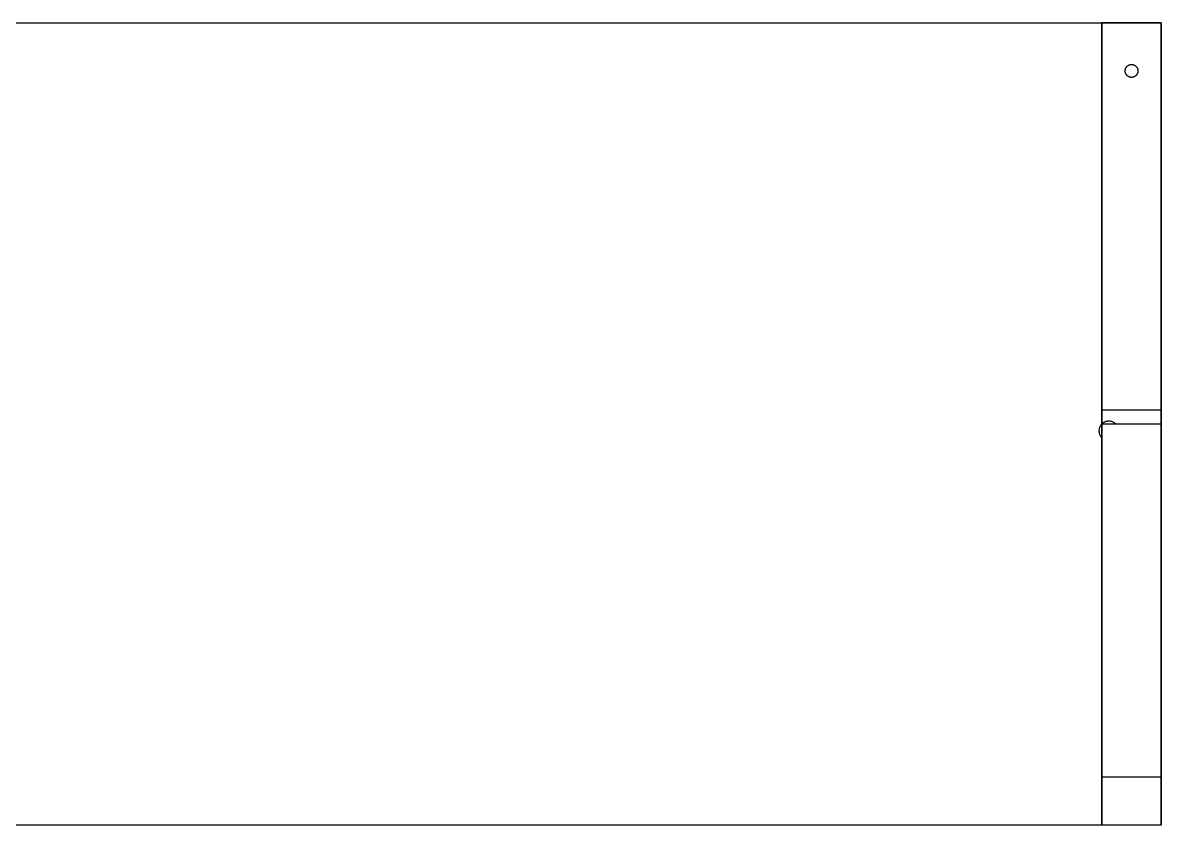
# Model space of a CAD drawing. Header units: millimetres. Extents: x -2413 to 2045, y 155 to 1956.
# Drawn here: x -922.7 to -568.1, y 154.9 to 404.9 of the extents above; entities that cross this region are included whole.
import ezdxf

# ---------------------------------------------------------------- set-up
doc = ezdxf.new("R2010")
doc.units = ezdxf.units.MM
doc.header["$MEASUREMENT"] = 0
doc.layers.add('Default', color=18, linetype='Continuous', true_color=0x000000)

msp = doc.modelspace()

# ---------------------------------------------------------------- linework, layer by layer
at = {"layer": 'Default'}
for points in [[(-2413.44, 404.9, 383.87), (-1673.44, 404.9, 383.87), (-933.44, 404.9, 383.87), (-750.76, 404.9, 383.87), (-568.07, 404.9, 383.87)], [(-2413.44, 404.9, 365.37), (-1673.44, 404.9, 365.37), (-933.44, 404.9, 365.37), (-750.76, 404.9, 365.37), (-568.07, 404.9, 365.37)], [(-2413.44, 404.9, 1480), (-1673.44, 404.9, 1480), (-933.44, 404.9, 1480), (-750.76, 404.9, 1480), (-568.07, 404.9, 1480)], [(-2413.44, 404.9, 1461.5), (-1673.44, 404.9, 1461.5), (-933.44, 404.9, 1461.5), (-750.76, 404.9, 1461.5), (-568.07, 404.9, 1461.5)], [(-2413.44, 404.9, 18.5), (-1673.44, 404.9, 18.5), (-933.44, 404.9, 18.5), (-750.76, 404.9, 18.5), (-568.07, 404.9, 18.5)], [(-2413.44, 404.9), (-1673.44, 404.9), (-933.44, 404.9), (-750.76, 404.9), (-568.07, 404.9)], [(-2413.44, 404.9, 1114.62), (-1673.44, 404.9, 1114.62), (-933.44, 404.9, 1114.62), (-750.76, 404.9, 1114.62), (-568.07, 404.9, 1114.62)], [(-2413.44, 404.9, 1096.12), (-1673.44, 404.9, 1096.12), (-933.44, 404.9, 1096.12), (-750.76, 404.9, 1096.12), (-568.07, 404.9, 1096.12)], [(-2413.44, 404.9, 749.25), (-1673.44, 404.9, 749.25), (-933.44, 404.9, 749.25), (-750.76, 404.9, 749.25), (-568.07, 404.9, 749.25)], [(-2413.44, 404.9, 730.75), (-1673.44, 404.9, 730.75), (-933.44, 404.9, 730.75), (-750.76, 404.9, 730.75), (-568.07, 404.9, 730.75)]]:
    msp.add_open_spline(points, degree=2, knots=[5337.092733, 5337.092733, 5337.092733, 6817.092733, 6817.092733, 7182.467733, 7182.467733, 7182.467733], dxfattribs=at)
at = {"layer": 'Default', "color": 2, "true_color": 0xffff00}
for points in [[(-568.07, 404.9, 1461.5), (-577.32, 404.9, 1461.5), (-586.57, 404.9, 1461.5)], [(-586.57, 284.22, 1461.5), (-586.57, 344.56, 1461.5), (-586.57, 404.9, 1461.5)], [(-568.07, 404.9, 1114.62), (-577.32, 404.9, 1114.62), (-586.57, 404.9, 1114.62)], [(-586.57, 404.9, 1461.5), (-586.57, 404.9, 1288.06), (-586.57, 404.9, 1114.62)], [(-586.57, 404.9, 1114.62), (-586.57, 344.56, 1114.62), (-586.57, 284.22, 1114.62)], [(-568.07, 404.9, 1096.12), (-577.32, 404.9, 1096.12), (-586.57, 404.9, 1096.12)], [(-586.57, 284.22, 1096.12), (-586.57, 344.56, 1096.12), (-586.57, 404.9, 1096.12)], [(-568.07, 404.9, 749.25), (-577.32, 404.9, 749.25), (-586.57, 404.9, 749.25)], [(-586.57, 404.9, 1096.12), (-586.57, 404.9, 922.69), (-586.57, 404.9, 749.25)], [(-586.57, 404.9, 749.25), (-586.57, 344.56, 749.25), (-586.57, 284.22, 749.25)], [(-568.07, 404.9, 730.75), (-577.32, 404.9, 730.75), (-586.57, 404.9, 730.75)], [(-586.57, 284.22, 730.75), (-586.57, 344.56, 730.75), (-586.57, 404.9, 730.75)], [(-568.07, 404.9, 383.87), (-577.32, 404.9, 383.87), (-586.57, 404.9, 383.87)], [(-586.57, 404.9, 730.75), (-586.57, 404.9, 557.31), (-586.57, 404.9, 383.87)], [(-586.57, 404.9, 383.87), (-586.57, 344.56, 383.87), (-586.57, 284.22, 383.87)], [(-568.07, 404.9, 365.37), (-577.32, 404.9, 365.37), (-586.57, 404.9, 365.37)], [(-586.57, 284.22, 365.37), (-586.57, 344.56, 365.37), (-586.57, 404.9, 365.37)], [(-568.07, 404.9, 18.5), (-577.32, 404.9, 18.5), (-586.57, 404.9, 18.5)], [(-586.57, 404.9, 365.37), (-586.57, 404.9, 191.94), (-586.57, 404.9, 18.5)], [(-586.57, 404.9, 18.5), (-586.57, 344.56, 18.5), (-586.57, 284.22, 18.5)], [(-568.07, 284.22, 1461.5), (-568.07, 344.56, 1461.5), (-568.07, 404.9, 1461.5)], [(-568.07, 404.9, 1461.5), (-568.07, 404.9, 1288.06), (-568.07, 404.9, 1114.62)], [(-568.07, 404.9, 1114.62), (-568.07, 344.56, 1114.62), (-568.07, 284.22, 1114.62)], [(-568.07, 284.22, 1096.12), (-568.07, 344.56, 1096.12), (-568.07, 404.9, 1096.12)], [(-568.07, 404.9, 1096.12), (-568.07, 404.9, 922.69), (-568.07, 404.9, 749.25)], [(-568.07, 404.9, 749.25), (-568.07, 344.56, 749.25), (-568.07, 284.22, 749.25)], [(-568.07, 284.22, 730.75), (-568.07, 344.56, 730.75), (-568.07, 404.9, 730.75)], [(-568.07, 404.9, 730.75), (-568.07, 404.9, 557.31), (-568.07, 404.9, 383.87)], [(-568.07, 404.9, 383.87), (-568.07, 344.56, 383.87), (-568.07, 284.22, 383.87)], [(-568.07, 284.22, 365.37), (-568.07, 344.56, 365.37), (-568.07, 404.9, 365.37)], [(-568.07, 404.9, 365.37), (-568.07, 404.9, 191.94), (-568.07, 404.9, 18.5)], [(-568.07, 404.9, 18.5), (-568.07, 344.56, 18.5), (-568.07, 284.22, 18.5)], [(-568.07, 284.22, 18.5), (-577.32, 284.22, 18.5), (-586.57, 284.22, 18.5)], [(-568.07, 284.22, 1461.5), (-577.32, 284.22, 1461.5), (-586.57, 284.22, 1461.5)], [(-568.07, 284.22, 1114.62), (-577.32, 284.22, 1114.62), (-586.57, 284.22, 1114.62)], [(-568.07, 284.22, 1096.12), (-577.32, 284.22, 1096.12), (-586.57, 284.22, 1096.12)], [(-568.07, 284.22, 749.25), (-577.32, 284.22, 749.25), (-586.57, 284.22, 749.25)], [(-568.07, 284.22, 730.75), (-577.32, 284.22, 730.75), (-586.57, 284.22, 730.75)], [(-568.07, 284.22, 383.87), (-577.32, 284.22, 383.87), (-586.57, 284.22, 383.87)], [(-568.07, 284.22, 365.37), (-577.32, 284.22, 365.37), (-586.57, 284.22, 365.37)], [(-568.07, 279.9, 14.19), (-577.32, 279.9, 14.19), (-586.57, 279.9, 14.19)], [(-568.07, 279.9), (-577.32, 279.9), (-586.57, 279.9)], [(-586.57, 279.9, 14.19), (-586.57, 279.9, 7.09), (-586.57, 279.9)], [(-586.57, 279.9), (-586.57, 217.4), (-586.57, 154.9)], [(-568.07, 279.9, 1480), (-577.32, 279.9, 1480), (-586.57, 279.9, 1480)], [(-586.57, 154.9, 1480), (-586.57, 217.4, 1480), (-586.57, 279.9, 1480)], [(-568.07, 279.9, 1465.81), (-577.32, 279.9, 1465.81), (-586.57, 279.9, 1465.81)], [(-586.57, 279.9, 1480), (-586.57, 279.9, 1472.91), (-586.57, 279.9, 1465.81)], [(-568.07, 279.9, 1110.31), (-577.32, 279.9, 1110.31), (-586.57, 279.9, 1110.31)], [(-568.07, 279.9, 1100.44), (-577.32, 279.9, 1100.44), (-586.57, 279.9, 1100.44)], [(-586.57, 279.9, 1110.31), (-586.57, 279.9, 1105.38), (-586.57, 279.9, 1100.44)], [(-568.07, 279.9, 744.94), (-577.32, 279.9, 744.94), (-586.57, 279.9, 744.94)], [(-568.07, 279.9, 735.06), (-577.32, 279.9, 735.06), (-586.57, 279.9, 735.06)], [(-586.57, 279.9, 744.94), (-586.57, 279.9, 740), (-586.57, 279.9, 735.06)], [(-568.07, 279.9, 379.56), (-577.32, 279.9, 379.56), (-586.57, 279.9, 379.56)], [(-568.07, 279.9, 369.69), (-577.32, 279.9, 369.69), (-586.57, 279.9, 369.69)], [(-586.57, 279.9, 379.56), (-586.57, 279.9, 374.62), (-586.57, 279.9, 369.69)], [(-568.07, 279.9, 14.19), (-568.07, 279.9, 7.09), (-568.07, 279.9)], [(-568.07, 279.9), (-568.07, 217.4), (-568.07, 154.9)], [(-568.07, 154.9, 1480), (-568.07, 217.4, 1480), (-568.07, 279.9, 1480)], [(-568.07, 279.9, 1480), (-568.07, 279.9, 1472.91), (-568.07, 279.9, 1465.81)], [(-568.07, 279.9, 1110.31), (-568.07, 279.9, 1105.38), (-568.07, 279.9, 1100.44)], [(-568.07, 279.9, 744.94), (-568.07, 279.9, 740), (-568.07, 279.9, 735.06)], [(-568.07, 279.9, 379.56), (-568.07, 279.9, 374.62), (-568.07, 279.9, 369.69)], [(-568.07, 169.9, 1468.75), (-577.32, 169.9, 1468.75), (-586.57, 169.9, 1468.75)], [(-568.07, 169.9, 1103.37), (-577.32, 169.9, 1103.37), (-586.57, 169.9, 1103.37)], [(-568.07, 169.9, 738), (-577.32, 169.9, 738), (-586.57, 169.9, 738)], [(-568.07, 169.9, 372.62), (-577.32, 169.9, 372.62), (-586.57, 169.9, 372.62)], [(-568.07, 169.9, 7.25), (-577.32, 169.9, 7.25), (-586.57, 169.9, 7.25)], [(-568.07, 154.9), (-577.32, 154.9), (-586.57, 154.9)], [(-568.07, 154.9, 1480), (-577.32, 154.9, 1480), (-586.57, 154.9, 1480)]]:
    msp.add_open_spline(points, degree=2, dxfattribs=at)
at = {"layer": 'Default'}
for points in [[(-568.07, 404.9, 383.87), (-568.07, 404.9, 374.62), (-568.07, 404.9, 365.37)], [(-568.07, 404.9, 383.87), (-568.07, 342.4, 383.87), (-568.07, 279.9, 383.87)], [(-568.07, 404.9, 365.37), (-568.07, 342.4, 365.37), (-568.07, 279.9, 365.37)], [(-568.07, 404.9, 1480), (-568.07, 404.9, 1470.75), (-568.07, 404.9, 1461.5)], [(-568.07, 404.9, 1480), (-568.07, 342.4, 1480), (-568.07, 279.9, 1480)], [(-568.07, 404.9, 1461.5), (-568.07, 342.4, 1461.5), (-568.07, 279.9, 1461.5)], [(-568.07, 404.9, 18.5), (-568.07, 404.9, 9.25), (-568.07, 404.9)], [(-568.07, 404.9, 18.5), (-568.07, 342.4, 18.5), (-568.07, 279.9, 18.5)], [(-568.07, 404.9), (-568.07, 342.4), (-568.07, 279.9)], [(-568.07, 404.9, 1114.62), (-568.07, 404.9, 1105.37), (-568.07, 404.9, 1096.12)], [(-568.07, 404.9, 1114.62), (-568.07, 342.4, 1114.62), (-568.07, 279.9, 1114.62)], [(-568.07, 404.9, 1096.12), (-568.07, 342.4, 1096.12), (-568.07, 279.9, 1096.12)], [(-568.07, 404.9, 749.25), (-568.07, 404.9, 740), (-568.07, 404.9, 730.75)], [(-568.07, 404.9, 749.25), (-568.07, 342.4, 749.25), (-568.07, 279.9, 749.25)], [(-568.07, 404.9, 730.75), (-568.07, 342.4, 730.75), (-568.07, 279.9, 730.75)], [(-579.32, 389.9, 1480), (-579.32, 389.9, 1470.75), (-579.32, 389.9, 1461.5)], [(-579.32, 389.9, 18.5), (-579.32, 389.9, 9.25), (-579.32, 389.9)], [(-568.07, 279.9, 383.87), (-575.16, 279.9, 383.87), (-582.26, 279.9, 383.87)], [(-582.26, 279.9, 383.87), (-582.26, 279.9, 374.62), (-582.26, 279.9, 365.37)], [(-568.07, 279.9, 365.37), (-575.16, 279.9, 365.37), (-582.26, 279.9, 365.37)], [(-568.07, 279.9, 1480), (-575.16, 279.9, 1480), (-582.26, 279.9, 1480)], [(-582.26, 279.9, 1480), (-582.26, 279.9, 1470.75), (-582.26, 279.9, 1461.5)], [(-568.07, 279.9, 1461.5), (-575.16, 279.9, 1461.5), (-582.26, 279.9, 1461.5)], [(-568.07, 279.9, 18.5), (-575.16, 279.9, 18.5), (-582.26, 279.9, 18.5)], [(-582.26, 279.9, 18.5), (-582.26, 279.9, 9.25), (-582.26, 279.9)], [(-568.07, 279.9), (-575.16, 279.9), (-582.26, 279.9)], [(-568.07, 279.9, 1114.62), (-575.16, 279.9, 1114.62), (-582.26, 279.9, 1114.62)], [(-582.26, 279.9, 1114.62), (-582.26, 279.9, 1105.37), (-582.26, 279.9, 1096.12)], [(-568.07, 279.9, 1096.12), (-575.16, 279.9, 1096.12), (-582.26, 279.9, 1096.12)], [(-568.07, 279.9, 749.25), (-575.16, 279.9, 749.25), (-582.26, 279.9, 749.25)], [(-582.26, 279.9, 749.25), (-582.26, 279.9, 740), (-582.26, 279.9, 730.75)], [(-568.07, 279.9, 730.75), (-575.16, 279.9, 730.75), (-582.26, 279.9, 730.75)], [(-568.07, 279.9, 383.87), (-568.07, 279.9, 374.62), (-568.07, 279.9, 365.37)], [(-568.07, 279.9, 1480), (-568.07, 279.9, 1470.75), (-568.07, 279.9, 1461.5)], [(-568.07, 279.9, 18.5), (-568.07, 279.9, 9.25), (-568.07, 279.9)], [(-568.07, 279.9, 1114.62), (-568.07, 279.9, 1105.37), (-568.07, 279.9, 1096.12)], [(-568.07, 279.9, 749.25), (-568.07, 279.9, 740), (-568.07, 279.9, 730.75)], [(-586.57, 275.59, 383.87), (-586.57, 275.59, 374.62), (-586.57, 275.59, 365.37)], [(-586.57, 275.59, 383.87), (-586.57, 215.25, 383.87), (-586.57, 154.9, 383.87)], [(-586.57, 275.59, 365.37), (-586.57, 215.25, 365.37), (-586.57, 154.9, 365.37)], [(-586.57, 275.59, 1480), (-586.57, 275.59, 1470.75), (-586.57, 275.59, 1461.5)], [(-586.57, 275.59, 1480), (-586.57, 215.25, 1480), (-586.57, 154.9, 1480)], [(-586.57, 275.59, 1461.5), (-586.57, 215.25, 1461.5), (-586.57, 154.9, 1461.5)], [(-586.57, 275.59, 18.5), (-586.57, 275.59, 9.25), (-586.57, 275.59)], [(-586.57, 275.59, 18.5), (-586.57, 215.25, 18.5), (-586.57, 154.9, 18.5)], [(-586.57, 275.59), (-586.57, 215.25), (-586.57, 154.9)], [(-586.57, 275.59, 1114.62), (-586.57, 275.59, 1105.37), (-586.57, 275.59, 1096.12)], [(-586.57, 275.59, 1114.62), (-586.57, 215.25, 1114.62), (-586.57, 154.9, 1114.62)], [(-586.57, 275.59, 1096.12), (-586.57, 215.25, 1096.12), (-586.57, 154.9, 1096.12)], [(-586.57, 275.59, 749.25), (-586.57, 275.59, 740), (-586.57, 275.59, 730.75)], [(-586.57, 275.59, 749.25), (-586.57, 215.25, 749.25), (-586.57, 154.9, 749.25)], [(-586.57, 275.59, 730.75), (-586.57, 215.25, 730.75), (-586.57, 154.9, 730.75)], [(-586.57, 154.9, 383.87), (-760.01, 154.9, 383.87), (-933.44, 154.9, 383.87)], [(-586.57, 154.9, 365.37), (-760.01, 154.9, 365.37), (-933.44, 154.9, 365.37)], [(-586.57, 154.9, 1480), (-760.01, 154.9, 1480), (-933.44, 154.9, 1480)], [(-586.57, 154.9, 1461.5), (-760.01, 154.9, 1461.5), (-933.44, 154.9, 1461.5)], [(-586.57, 154.9, 18.5), (-760.01, 154.9, 18.5), (-933.44, 154.9, 18.5)], [(-586.57, 154.9), (-760.01, 154.9), (-933.44, 154.9)], [(-586.57, 154.9, 1114.62), (-760.01, 154.9, 1114.62), (-933.44, 154.9, 1114.62)], [(-586.57, 154.9, 1096.12), (-760.01, 154.9, 1096.12), (-933.44, 154.9, 1096.12)], [(-586.57, 154.9, 749.25), (-760.01, 154.9, 749.25), (-933.44, 154.9, 749.25)], [(-586.57, 154.9, 730.75), (-760.01, 154.9, 730.75), (-933.44, 154.9, 730.75)], [(-586.57, 154.9, 383.87), (-586.57, 154.9, 374.62), (-586.57, 154.9, 365.37)], [(-586.57, 154.9, 1480), (-586.57, 154.9, 1470.75), (-586.57, 154.9, 1461.5)], [(-586.57, 154.9, 18.5), (-586.57, 154.9, 9.25), (-586.57, 154.9)], [(-586.57, 154.9, 1114.62), (-586.57, 154.9, 1105.37), (-586.57, 154.9, 1096.12)], [(-586.57, 154.9, 749.25), (-586.57, 154.9, 740), (-586.57, 154.9, 730.75)]]:
    msp.add_open_spline(points, degree=2, dxfattribs=at)
for points, weights, knots in [([(-579.32, 389.9, 1480), (-579.32, 387.9, 1480), (-577.32, 387.9, 1480), (-575.32, 387.9, 1480), (-575.32, 389.9, 1480), (-575.32, 391.9, 1480), (-577.32, 391.9, 1480), (-579.32, 391.9, 1480), (-579.32, 389.9, 1480)], [1, 0.707106781187, 1, 0.707106781187, 1, 0.707106781187, 1, 0.707106781187, 1], [7919.484536, 7919.484536, 7919.484536, 7922.626129, 7922.626129, 7925.767722, 7925.767722, 7928.909314, 7928.909314, 7932.050907, 7932.050907, 7932.050907]), ([(-579.32, 389.9, 1461.5), (-579.32, 387.9, 1461.5), (-577.32, 387.9, 1461.5), (-575.32, 387.9, 1461.5), (-575.32, 389.9, 1461.5), (-575.32, 391.9, 1461.5), (-577.32, 391.9, 1461.5), (-579.32, 391.9, 1461.5), (-579.32, 389.9, 1461.5)], [1, 0.707106781187, 1, 0.707106781187, 1, 0.707106781187, 1, 0.707106781187, 1], [7919.484536, 7919.484536, 7919.484536, 7922.626129, 7922.626129, 7925.767722, 7925.767722, 7928.909314, 7928.909314, 7932.050907, 7932.050907, 7932.050907]), ([(-579.32, 389.9, 18.5), (-579.32, 387.9, 18.5), (-577.32, 387.9, 18.5), (-575.32, 387.9, 18.5), (-575.32, 389.9, 18.5), (-575.32, 391.9, 18.5), (-577.32, 391.9, 18.5), (-579.32, 391.9, 18.5), (-579.32, 389.9, 18.5)], [1, 0.707106781187, 1, 0.707106781187, 1, 0.707106781187, 1, 0.707106781187, 1], [7919.484536, 7919.484536, 7919.484536, 7922.626129, 7922.626129, 7925.767722, 7925.767722, 7928.909314, 7928.909314, 7932.050907, 7932.050907, 7932.050907]), ([(-579.32, 389.9), (-579.32, 387.9), (-577.32, 387.9), (-575.32, 387.9), (-575.32, 389.9), (-575.32, 391.9), (-577.32, 391.9), (-579.32, 391.9), (-579.32, 389.9)], [1, 0.707106781187, 1, 0.707106781187, 1, 0.707106781187, 1, 0.707106781187, 1], [7919.484536, 7919.484536, 7919.484536, 7922.626129, 7922.626129, 7925.767722, 7925.767722, 7928.909314, 7928.909314, 7932.050907, 7932.050907, 7932.050907]), ([(-582.26, 279.9, 383.87), (-584.41, 282.06, 383.87), (-586.57, 279.9, 383.87), (-588.73, 277.75, 383.87), (-586.57, 275.59, 383.87)], [1, 0.707106781187, 1, 0.707106781187, 1], [7321.654382, 7321.654382, 7321.654382, 7326.44531, 7326.44531, 7331.236239, 7331.236239, 7331.236239]), ([(-582.26, 279.9, 365.37), (-584.41, 282.06, 365.37), (-586.57, 279.9, 365.37), (-588.73, 277.75, 365.37), (-586.57, 275.59, 365.37)], [1, 0.707106781187, 1, 0.707106781187, 1], [7321.654382, 7321.654382, 7321.654382, 7326.44531, 7326.44531, 7331.236239, 7331.236239, 7331.236239]), ([(-582.26, 279.9, 1480), (-584.41, 282.06, 1480), (-586.57, 279.9, 1480), (-588.73, 277.75, 1480), (-586.57, 275.59, 1480)], [1, 0.707106781187, 1, 0.707106781187, 1], [7321.654382, 7321.654382, 7321.654382, 7326.44531, 7326.44531, 7331.236239, 7331.236239, 7331.236239]), ([(-582.26, 279.9, 1461.5), (-584.41, 282.06, 1461.5), (-586.57, 279.9, 1461.5), (-588.73, 277.75, 1461.5), (-586.57, 275.59, 1461.5)], [1, 0.707106781187, 1, 0.707106781187, 1], [7321.654382, 7321.654382, 7321.654382, 7326.44531, 7326.44531, 7331.236239, 7331.236239, 7331.236239]), ([(-582.26, 279.9, 18.5), (-584.41, 282.06, 18.5), (-586.57, 279.9, 18.5), (-588.73, 277.75, 18.5), (-586.57, 275.59, 18.5)], [1, 0.707106781187, 1, 0.707106781187, 1], [7321.654382, 7321.654382, 7321.654382, 7326.44531, 7326.44531, 7331.236239, 7331.236239, 7331.236239]), ([(-582.26, 279.9), (-584.41, 282.06), (-586.57, 279.9), (-588.73, 277.75), (-586.57, 275.59)], [1, 0.707106781187, 1, 0.707106781187, 1], [7321.654382, 7321.654382, 7321.654382, 7326.44531, 7326.44531, 7331.236239, 7331.236239, 7331.236239]), ([(-582.26, 279.9, 1114.62), (-584.41, 282.06, 1114.62), (-586.57, 279.9, 1114.62), (-588.73, 277.75, 1114.62), (-586.57, 275.59, 1114.62)], [1, 0.707106781187, 1, 0.707106781187, 1], [7321.654382, 7321.654382, 7321.654382, 7326.44531, 7326.44531, 7331.236239, 7331.236239, 7331.236239]), ([(-582.26, 279.9, 1096.12), (-584.41, 282.06, 1096.12), (-586.57, 279.9, 1096.12), (-588.73, 277.75, 1096.12), (-586.57, 275.59, 1096.12)], [1, 0.707106781187, 1, 0.707106781187, 1], [7321.654382, 7321.654382, 7321.654382, 7326.44531, 7326.44531, 7331.236239, 7331.236239, 7331.236239]), ([(-582.26, 279.9, 749.25), (-584.41, 282.06, 749.25), (-586.57, 279.9, 749.25), (-588.73, 277.75, 749.25), (-586.57, 275.59, 749.25)], [1, 0.707106781187, 1, 0.707106781187, 1], [7321.654382, 7321.654382, 7321.654382, 7326.44531, 7326.44531, 7331.236239, 7331.236239, 7331.236239]), ([(-582.26, 279.9, 730.75), (-584.41, 282.06, 730.75), (-586.57, 279.9, 730.75), (-588.73, 277.75, 730.75), (-586.57, 275.59, 730.75)], [1, 0.707106781187, 1, 0.707106781187, 1], [7321.654382, 7321.654382, 7321.654382, 7326.44531, 7326.44531, 7331.236239, 7331.236239, 7331.236239])]:
    msp.add_rational_spline(points, weights, degree=2, knots=knots, dxfattribs=at)
at = {"layer": 'Default', "color": 2, "true_color": 0xffff00, "extrusion": (-1, 0, 0)}
for points, weights, knots in [([(-586.57, 284.22, 18.5), (-586.57, 282.06, 20.66), (-586.57, 279.9, 18.5), (-586.57, 277.75, 16.34), (-586.57, 279.9, 14.19)], [1, 0.707106781187, 1, 0.707106781187, 1], [4208.059381, 4208.059381, 4208.059381, 4212.85031, 4212.85031, 4217.641239, 4217.641239, 4217.641239]), ([(-586.57, 284.22, 1114.62), (-586.57, 282.06, 1116.78), (-586.57, 279.9, 1114.62), (-586.57, 277.75, 1112.47), (-586.57, 279.9, 1110.31)], [1, 0.707106781187, 1, 0.707106781187, 1], [6573.844691, 6573.844691, 6573.844691, 6578.63562, 6578.63562, 6583.426549, 6583.426549, 6583.426549]), ([(-586.57, 284.22, 749.25), (-586.57, 282.06, 751.41), (-586.57, 279.9, 749.25), (-586.57, 277.75, 747.09), (-586.57, 279.9, 744.94)], [1, 0.707106781187, 1, 0.707106781187, 1], [7191.130001, 7191.130001, 7191.130001, 7195.92093, 7195.92093, 7200.711858, 7200.711858, 7200.711858]), ([(-586.57, 279.9, 735.06), (-586.57, 277.75, 732.91), (-586.57, 279.9, 730.75), (-586.57, 282.06, 728.59), (-586.57, 284.22, 730.75)], [1, 0.707106781187, 1, 0.707106781187, 1], [7210.585156, 7210.585156, 7210.585156, 7215.376084, 7215.376084, 7220.167013, 7220.167013, 7220.167013]), ([(-586.57, 284.22, 383.87), (-586.57, 282.06, 386.03), (-586.57, 279.9, 383.87), (-586.57, 277.75, 381.72), (-586.57, 279.9, 379.56)], [1, 0.707106781187, 1, 0.707106781187, 1], [7808.41531, 7808.41531, 7808.41531, 7813.206239, 7813.206239, 7817.997168, 7817.997168, 7817.997168]), ([(-568.07, 284.22, 18.5), (-568.07, 282.06, 20.66), (-568.07, 279.9, 18.5), (-568.07, 277.75, 16.34), (-568.07, 279.9, 14.19)], [1, 0.707106781187, 1, 0.707106781187, 1], [4208.059381, 4208.059381, 4208.059381, 4212.85031, 4212.85031, 4217.641239, 4217.641239, 4217.641239]), ([(-568.07, 284.22, 1114.62), (-568.07, 282.06, 1116.78), (-568.07, 279.9, 1114.62), (-568.07, 277.75, 1112.47), (-568.07, 279.9, 1110.31)], [1, 0.707106781187, 1, 0.707106781187, 1], [6573.844691, 6573.844691, 6573.844691, 6578.63562, 6578.63562, 6583.426549, 6583.426549, 6583.426549]), ([(-568.07, 284.22, 749.25), (-568.07, 282.06, 751.41), (-568.07, 279.9, 749.25), (-568.07, 277.75, 747.09), (-568.07, 279.9, 744.94)], [1, 0.707106781187, 1, 0.707106781187, 1], [7191.130001, 7191.130001, 7191.130001, 7195.92093, 7195.92093, 7200.711858, 7200.711858, 7200.711858]), ([(-568.07, 279.9, 735.06), (-568.07, 277.75, 732.91), (-568.07, 279.9, 730.75), (-568.07, 282.06, 728.59), (-568.07, 284.22, 730.75)], [1, 0.707106781187, 1, 0.707106781187, 1], [7210.585156, 7210.585156, 7210.585156, 7215.376084, 7215.376084, 7220.167013, 7220.167013, 7220.167013]), ([(-568.07, 284.22, 383.87), (-568.07, 282.06, 386.03), (-568.07, 279.9, 383.87), (-568.07, 277.75, 381.72), (-568.07, 279.9, 379.56)], [1, 0.707106781187, 1, 0.707106781187, 1], [7808.41531, 7808.41531, 7808.41531, 7813.206239, 7813.206239, 7817.997168, 7817.997168, 7817.997168]), ([(-586.57, 169.9, 1468.75), (-586.57, 171.9, 1468.75), (-586.57, 171.9, 1470.75), (-586.57, 171.9, 1472.75), (-586.57, 169.9, 1472.75), (-586.57, 167.9, 1472.75), (-586.57, 167.9, 1470.75), (-586.57, 167.9, 1468.75), (-586.57, 169.9, 1468.75)], [1, 0.707106781187, 1, 0.707106781187, 1, 0.707106781187, 1, 0.707106781187, 1], [8425.70062, 8425.70062, 8425.70062, 8428.842213, 8428.842213, 8431.983806, 8431.983806, 8435.125398, 8435.125398, 8438.266991, 8438.266991, 8438.266991]), ([(-586.57, 169.9, 1103.37), (-586.57, 171.9, 1103.37), (-586.57, 171.9, 1105.37), (-586.57, 171.9, 1107.37), (-586.57, 169.9, 1107.37), (-586.57, 167.9, 1107.37), (-586.57, 167.9, 1105.37), (-586.57, 167.9, 1103.37), (-586.57, 169.9, 1103.37)], [1, 0.707106781187, 1, 0.707106781187, 1, 0.707106781187, 1, 0.707106781187, 1], [8438.266991, 8438.266991, 8438.266991, 8441.408583, 8441.408583, 8444.550176, 8444.550176, 8447.691769, 8447.691769, 8450.833361, 8450.833361, 8450.833361]), ([(-586.57, 169.9, 7.25), (-586.57, 171.9, 7.25), (-586.57, 171.9, 9.25), (-586.57, 171.9, 11.25), (-586.57, 169.9, 11.25), (-586.57, 167.9, 11.25), (-586.57, 167.9, 9.25), (-586.57, 167.9, 7.25), (-586.57, 169.9, 7.25)], [1, 0.707106781187, 1, 0.707106781187, 1, 0.707106781187, 1, 0.707106781187, 1], [8475.966103, 8475.966103, 8475.966103, 8479.107695, 8479.107695, 8482.249288, 8482.249288, 8485.390881, 8485.390881, 8488.532473, 8488.532473, 8488.532473]), ([(-568.07, 169.9, 1468.75), (-568.07, 171.9, 1468.75), (-568.07, 171.9, 1470.75), (-568.07, 171.9, 1472.75), (-568.07, 169.9, 1472.75), (-568.07, 167.9, 1472.75), (-568.07, 167.9, 1470.75), (-568.07, 167.9, 1468.75), (-568.07, 169.9, 1468.75)], [1, 0.707106781187, 1, 0.707106781187, 1, 0.707106781187, 1, 0.707106781187, 1], [8425.70062, 8425.70062, 8425.70062, 8428.842213, 8428.842213, 8431.983806, 8431.983806, 8435.125398, 8435.125398, 8438.266991, 8438.266991, 8438.266991]), ([(-568.07, 169.9, 1103.37), (-568.07, 171.9, 1103.37), (-568.07, 171.9, 1105.37), (-568.07, 171.9, 1107.37), (-568.07, 169.9, 1107.37), (-568.07, 167.9, 1107.37), (-568.07, 167.9, 1105.37), (-568.07, 167.9, 1103.37), (-568.07, 169.9, 1103.37)], [1, 0.707106781187, 1, 0.707106781187, 1, 0.707106781187, 1, 0.707106781187, 1], [8438.266991, 8438.266991, 8438.266991, 8441.408583, 8441.408583, 8444.550176, 8444.550176, 8447.691769, 8447.691769, 8450.833361, 8450.833361, 8450.833361]), ([(-568.07, 169.9, 7.25), (-568.07, 171.9, 7.25), (-568.07, 171.9, 9.25), (-568.07, 171.9, 11.25), (-568.07, 169.9, 11.25), (-568.07, 167.9, 11.25), (-568.07, 167.9, 9.25), (-568.07, 167.9, 7.25), (-568.07, 169.9, 7.25)], [1, 0.707106781187, 1, 0.707106781187, 1, 0.707106781187, 1, 0.707106781187, 1], [8475.966103, 8475.966103, 8475.966103, 8479.107695, 8479.107695, 8482.249288, 8482.249288, 8485.390881, 8485.390881, 8488.532473, 8488.532473, 8488.532473])]:
    msp.add_rational_spline(points, weights, degree=2, knots=knots, dxfattribs=at)
at = {"layer": 'Default', "color": 2, "true_color": 0xffff00, "extrusion": (1, 0, 0)}
for points, weights, knots in [([(-586.57, 279.9, 1465.81), (-586.57, 277.75, 1463.66), (-586.57, 279.9, 1461.5), (-586.57, 282.06, 1459.34), (-586.57, 284.22, 1461.5)], [1, 0.707106781187, 1, 0.707106781187, 1], [5976.014536, 5976.014536, 5976.014536, 5980.805465, 5980.805465, 5985.596394, 5985.596394, 5985.596394]), ([(-586.57, 279.9, 1100.44), (-586.57, 277.75, 1098.28), (-586.57, 279.9, 1096.12), (-586.57, 282.06, 1093.97), (-586.57, 284.22, 1096.12)], [1, 0.707106781187, 1, 0.707106781187, 1], [6593.299846, 6593.299846, 6593.299846, 6598.090775, 6598.090775, 6602.881703, 6602.881703, 6602.881703]), ([(-586.57, 279.9, 369.69), (-586.57, 277.75, 367.53), (-586.57, 279.9, 365.37), (-586.57, 282.06, 363.22), (-586.57, 284.22, 365.37)], [1, 0.707106781187, 1, 0.707106781187, 1], [7827.870465, 7827.870465, 7827.870465, 7832.661394, 7832.661394, 7837.452323, 7837.452323, 7837.452323]), ([(-568.07, 279.9, 1465.81), (-568.07, 277.75, 1463.66), (-568.07, 279.9, 1461.5), (-568.07, 282.06, 1459.34), (-568.07, 284.22, 1461.5)], [1, 0.707106781187, 1, 0.707106781187, 1], [5976.014536, 5976.014536, 5976.014536, 5980.805465, 5980.805465, 5985.596394, 5985.596394, 5985.596394]), ([(-568.07, 279.9, 1100.44), (-568.07, 277.75, 1098.28), (-568.07, 279.9, 1096.12), (-568.07, 282.06, 1093.97), (-568.07, 284.22, 1096.12)], [1, 0.707106781187, 1, 0.707106781187, 1], [6593.299846, 6593.299846, 6593.299846, 6598.090775, 6598.090775, 6602.881703, 6602.881703, 6602.881703]), ([(-568.07, 279.9, 369.69), (-568.07, 277.75, 367.53), (-568.07, 279.9, 365.37), (-568.07, 282.06, 363.22), (-568.07, 284.22, 365.37)], [1, 0.707106781187, 1, 0.707106781187, 1], [7827.870465, 7827.870465, 7827.870465, 7832.661394, 7832.661394, 7837.452323, 7837.452323, 7837.452323]), ([(-586.57, 169.9, 738), (-586.57, 171.9, 738), (-586.57, 171.9, 740), (-586.57, 171.9, 742), (-586.57, 169.9, 742), (-586.57, 167.9, 742), (-586.57, 167.9, 740), (-586.57, 167.9, 738), (-586.57, 169.9, 738)], [1, 0.707106781187, 1, 0.707106781187, 1, 0.707106781187, 1, 0.707106781187, 1], [8450.833361, 8450.833361, 8450.833361, 8453.974954, 8453.974954, 8457.116547, 8457.116547, 8460.258139, 8460.258139, 8463.399732, 8463.399732, 8463.399732]), ([(-586.57, 169.9, 372.62), (-586.57, 171.9, 372.62), (-586.57, 171.9, 374.62), (-586.57, 171.9, 376.62), (-586.57, 169.9, 376.62), (-586.57, 167.9, 376.62), (-586.57, 167.9, 374.62), (-586.57, 167.9, 372.62), (-586.57, 169.9, 372.62)], [1, 0.707106781187, 1, 0.707106781187, 1, 0.707106781187, 1, 0.707106781187, 1], [8463.399732, 8463.399732, 8463.399732, 8466.541325, 8466.541325, 8469.682917, 8469.682917, 8472.82451, 8472.82451, 8475.966103, 8475.966103, 8475.966103]), ([(-568.07, 169.9, 738), (-568.07, 171.9, 738), (-568.07, 171.9, 740), (-568.07, 171.9, 742), (-568.07, 169.9, 742), (-568.07, 167.9, 742), (-568.07, 167.9, 740), (-568.07, 167.9, 738), (-568.07, 169.9, 738)], [1, 0.707106781187, 1, 0.707106781187, 1, 0.707106781187, 1, 0.707106781187, 1], [8450.833361, 8450.833361, 8450.833361, 8453.974954, 8453.974954, 8457.116547, 8457.116547, 8460.258139, 8460.258139, 8463.399732, 8463.399732, 8463.399732]), ([(-568.07, 169.9, 372.62), (-568.07, 171.9, 372.62), (-568.07, 171.9, 374.62), (-568.07, 171.9, 376.62), (-568.07, 169.9, 376.62), (-568.07, 167.9, 376.62), (-568.07, 167.9, 374.62), (-568.07, 167.9, 372.62), (-568.07, 169.9, 372.62)], [1, 0.707106781187, 1, 0.707106781187, 1, 0.707106781187, 1, 0.707106781187, 1], [8463.399732, 8463.399732, 8463.399732, 8466.541325, 8466.541325, 8469.682917, 8469.682917, 8472.82451, 8472.82451, 8475.966103, 8475.966103, 8475.966103])]:
    msp.add_rational_spline(points, weights, degree=2, knots=knots, dxfattribs=at)
at = {"layer": 'Default', "color": 2, "true_color": 0xffff00}
for points in [[(-586.57, 154.9), (-586.57, 154.9, 557.31), (-586.57, 154.9, 1114.62), (-586.57, 154.9, 1297.31), (-586.57, 154.9, 1480)], [(-568.07, 154.9), (-568.07, 154.9, 557.31), (-568.07, 154.9, 1114.62), (-568.07, 154.9, 1297.31), (-568.07, 154.9, 1480)]]:
    msp.add_open_spline(points, degree=2, knots=[4356.827888, 4356.827888, 4356.827888, 5471.452888, 5471.452888, 5836.827888, 5836.827888, 5836.827888], dxfattribs=at)

doc.saveas('drawing.dxf')
